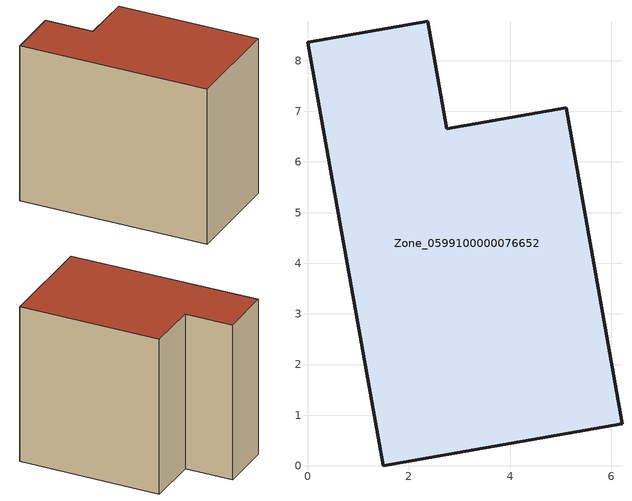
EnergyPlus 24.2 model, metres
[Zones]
Zone_0599100000076652
 floor ground (C_G): 1.5,0 0,8.36 2.37,8.78 2.75,6.66 5.11,7.07 6.21,0.83 z0
 wall outside (C_F): 1.5,0 6.21,0.83 5.11,7.07 2.75,6.66 2.37,8.78 0,8.36 1.5,0 z0:7.2
 roof outside (C_R): 0,8.36 1.5,0 6.21,0.83 5.11,7.07 2.75,6.66 2.37,8.78 z7.2
[BUILDING]
Pand.0599100000076652: North Axis=0; Terrain=City; Loads Convergence Tolerance Value=0.04; Temperature Convergence Tolerance Value=0.4; Solar Distribution=FullExterior; Maximum Number of Warmup Days=25; Minimum Number of Warmup Days=1
[Site:Location]
Rotterdam.The.Hague.AP_ZH_NLD Design_Conditions: Latitude=51.96; Longitude=4.45; Time Zone=1; Elevation=-4.5
[SITE:GROUNDTEMPERATURE:BUILDINGSURFACE]
18, 18, 18, 18, 18, 18, 18, 18, 18, 18, 18, 18
[MATERIAL] Thermal Absorptance=0.9; Solar Absorptance=0.7; Visible Absorptance=0.7
Name | Roughness | Thickness | Conductivity | Density | Specific Heat
G.TC.1946 | MediumSmooth | 0.15 | 1 | 540 | 1210
F.TC.1946 | Rough | 0.3 | 0.857143 | 1920 | 840
R.TC.1946 | MediumRough | 0.2 | 0.909091 | 1500 | 1000
[CONSTRUCTION]
C_G: G.TC.1946
C_F: F.TC.1946
C_R: R.TC.1946
[ZONE]
Zone_0599100000076652: Type=1; Multiplier=1; Ceiling Height=Autocalculate; Volume=Autocalculate; Floor Area=autocalculate; Part of Total Floor Area=Yes
[ZONEINFILTRATION:DESIGNFLOWRATE]
Infil_Zone_0599100000076652: Zone or ZoneList or Space or SpaceList=Zone_0599100000076652; Schedule=AlwaysOn; Design Flow Rate Calculation Method=Flow/Area; Flow Rate per Floor Area=0.003; Constant Term Coefficient=1; Temperature Term Coefficient=0; Velocity Term Coefficient=0; Velocity Squared Term Coefficient=0
[HVACTEMPLATE:ZONE:IDEALLOADSAIRSYSTEM]
Zone_0599100000076652: Maximum Heating Supply Air Temperature=50; Minimum Cooling Supply Air Temperature=13; Maximum Heating Supply Air Humidity Ratio=0.0156; Minimum Cooling Supply Air Humidity Ratio=0.0077; Heating Limit=NoLimit; Cooling Limit=NoLimit; Dehumidification Control Type=ConstantSensibleHeatRatio; Cooling Sensible Heat Ratio=0.7; Dehumidification Setpoint=60; Humidification Control Type=None; Humidification Setpoint=30; Outdoor Air Method=None; Outdoor Air Flow Rate per Person=0.00944; Outdoor Air Flow Rate per Zone Floor Area=0; Outdoor Air Flow Rate per Zone=0; Demand Controlled Ventilation Type=None; Outdoor Air Economizer Type=NoEconomizer; Heat Recovery Type=None; Sensible Heat Recovery Effectiveness=0.7; Latent Heat Recovery Effectiveness=0.65
[ZONECONTROL:THERMOSTAT]
ThermostatControl_Zone_0599100000076652: Zone or ZoneList=Zone_0599100000076652; Control Type Schedule=DualSetpointControlType; Control 1=Thermostat_Zone_0599100000076652; Temperature Difference Between Cutout And Setpoint=0
[THERMOSTATSETPOINT:DUALSETPOINT]
Thermostat_Zone_0599100000076652: Heating Setpoint Temperature Schedule=HeatingSetpoint_Zone_0599100000076652; Cooling Setpoint Temperature Schedule=CoolingSetpoint_Zone_0599100000076652
[SCHEDULE:COMPACT]
HeatingSetpoint_Zone_0599100000076652: Through: 12/31, For: AllDays, Until: 24:00, 21
CoolingSetpoint_Zone_0599100000076652: Through: 12/31, For: AllDays, Until: 24:00, 24
DualSetpointControlType: Through: 12/31, For: AllDays, Until: 24:00, 4
AlwaysOn: Through: 12/31, For: AllDays, Until: 24:00, 1
